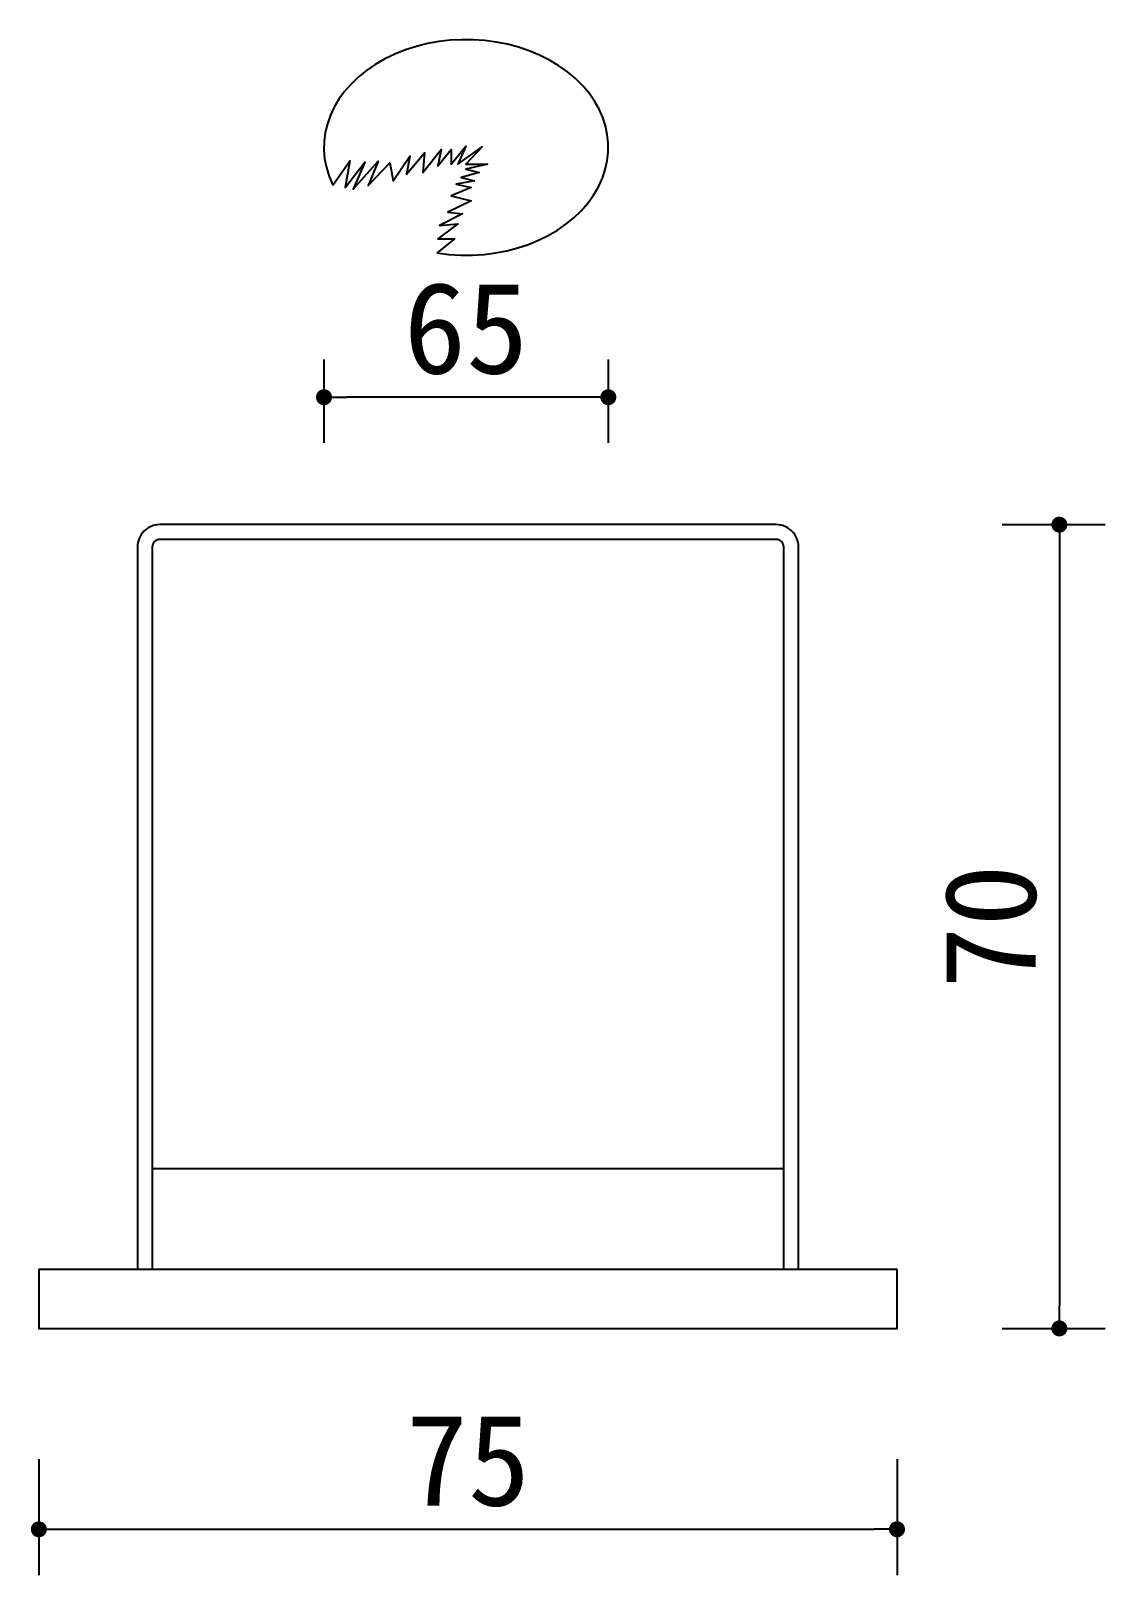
# Model space of a CAD drawing. Extents: x 62 to 156, y 342 to 477.
import ezdxf

# ---------------------------------------------------------------- set-up
doc = ezdxf.new("R2010")
doc.units = 0
doc.header["$MEASUREMENT"] = 0
doc.layers.get('0').update_dxf_attribs({"linetype": 'CONTINUOUS'})
doc.layers.get('DEFPOINTS').update_dxf_attribs({"linetype": 'CONTINUOUS'})
for name, color, linetype in [('3', 3, 'CONTINUOUS'), ('4', 4, 'CONTINUOUS'), ('DIM', 3, 'CONTINUOUS')]:
    doc.layers.add(name, color=color, linetype=linetype)
doc.styles.add('HZ', font='')
doc.styles.get('HZ').set_extended_font_data('仿宋_GB2312')
doc.dimstyles.get("Standard").update_dxf_attribs({"dimtxt": 0.18, "dimasz": 0.18, "dimexe": 0.18, "dimexo": 0.0625, "dimgap": 0.09, "dimtad": 0, "dimtih": 1, "dimtoh": 1, "dimdec": 4, "dimzin": 0, "dimtxsty": 'STANDARD', "dimcen": 0.09, "dimazin": 3, "dimtfac": 1, "dimtdec": 4, "dimtofl": 0, "dimtmove": 0, "dimatfit": 3, "dimtolj": 1, "dimtzin": 0})

# ---------------------------------------------------------------- blocks, each defined once
blk = doc.blocks.new('_DOT')
at = {"color": 0, "linetype": 'BYBLOCK'}
blk.add_line((-0.35, 0), (-1, 0), dxfattribs=at)
at = {"color": 0, "linetype": 'BYBLOCK', "const_width": 0.35}
blk.add_lwpolyline([(-0.175, 0, 1), (0.175, 0, 1)], format="xyb", close=True, dxfattribs=at)
blk = doc.blocks.new('*D4')
at = {"linetype": 'BYBLOCK'}
for p, q in [((63.08, 351.91), (63.08, 341.77)), ((138.08, 351.91), (138.08, 341.77)), ((65.08, 345.77), (136.08, 345.77))]:
    blk.add_line(p, q, dxfattribs=at)
at = {"layer": 'DEFPOINTS', "color": 0, "linetype": 'BYBLOCK'}
for p in [(63.08, 355.91), (138.08, 355.91), (138.08, 345.77)]:
    blk.add_point(p, dxfattribs=at)
at = {"linetype": 'BYBLOCK', "xscale": 2, "yscale": 2, "zscale": 2, "rotation": 180}
blk.add_blockref('_DOT', (63.08, 345.77), dxfattribs=at)
at = {"linetype": 'BYBLOCK', "xscale": 2, "yscale": 2, "zscale": 2}
blk.add_blockref('_DOT', (138.08, 345.77), dxfattribs=at)
at = {"color": 0, "linetype": 'BYBLOCK', "insert": (100.58, 351.77), "char_height": 8, "attachment_point": 5, "style": 'HZ'}
blk.add_mtext('\\A1;75', dxfattribs=at)
blk = doc.blocks.new('*D6')
at = {"linetype": 'BYBLOCK'}
for p, q in [((147.27, 433.58), (156.27, 433.58)), ((152.27, 431.58), (152.27, 365.33)), ((147.27, 363.33), (156.27, 363.33))]:
    blk.add_line(p, q, dxfattribs=at)
at = {"layer": 'DEFPOINTS', "color": 0, "linetype": 'BYBLOCK'}
for p in [(143.27, 433.58), (143.27, 363.33), (152.27, 363.33)]:
    blk.add_point(p, dxfattribs=at)
at = {"linetype": 'BYBLOCK', "xscale": 2, "yscale": 2, "zscale": 2}
for p, rotation in [((152.27, 433.58), 90), ((152.27, 363.33), 270)]:
    blk.add_blockref('_DOT', p, dxfattribs=dict(at, rotation=rotation))
at = {"color": 0, "linetype": 'BYBLOCK', "insert": (146.27, 398.45), "char_height": 8, "attachment_point": 5, "rotation": 90, "style": 'HZ'}
blk.add_mtext('\\A1;70', dxfattribs=at)
blk = doc.blocks.new('*D5')
at = {"linetype": 'BYBLOCK'}
for p, q in [((88, 451.43), (88, 444.14)), ((112.85, 451.43), (112.85, 444.14)), ((110.85, 448.14), (90, 448.14))]:
    blk.add_line(p, q, dxfattribs=at)
at = {"layer": 'DEFPOINTS', "color": 0, "linetype": 'BYBLOCK'}
for p in [(88, 455.43), (112.85, 455.43), (88, 448.14)]:
    blk.add_point(p, dxfattribs=at)
at = {"linetype": 'BYBLOCK', "xscale": 2, "yscale": 2, "zscale": 2, "rotation": 180}
blk.add_blockref('_DOT', (88, 448.14), dxfattribs=at)
at = {"linetype": 'BYBLOCK', "xscale": 2, "yscale": 2, "zscale": 2}
blk.add_blockref('_DOT', (112.85, 448.14), dxfattribs=at)
at = {"color": 0, "linetype": 'BYBLOCK', "insert": (100.42, 454.14), "char_height": 8, "attachment_point": 5, "style": 'HZ'}
blk.add_mtext('\\A1;65', dxfattribs=at)

msp = doc.modelspace()

# ---------------------------------------------------------------- linework, layer by layer
at = {"layer": '3'}
msp.add_lwpolyline([(88.78, 463.26), (90.27, 465.37), (89.84, 463.05), (91.58, 465.27), (90.56, 462.91), (92.74, 465.36), (91.87, 463.23), (93.75, 465.22), (94.04, 463.63), (95.49, 465.8), (95.2, 464.21), (96.79, 466.09), (96.65, 464.35), (98.24, 466.38), (97.95, 464.93), (99.11, 466.38), (99.11, 465.08), (100.41, 466.67), (99.69, 465.08), (101.82, 466.6), (101.82, 466.6), (100.41, 465.08), (102.29, 465.08), (100.41, 464.64), (101.57, 464.35), (99.98, 463.92), (101.14, 463.63), (99.54, 463.34), (100.85, 463.05), (99.11, 462.33), (100.85, 461.89), (98.82, 460.88), (100.12, 460.74), (98.09, 459.72), (99.69, 459.87), (97.95, 458.57), (99.4, 458.57), (97.88, 457.33)], dxfattribs=at)
msp.add_lwpolyline([(128.18, 368.49), (128.18, 431.64, 0.414214), (127.53, 432.29), (73.63, 432.29, 0.414214), (72.99, 431.64), (72.99, 368.49)], format="xyb", dxfattribs=at)
msp.add_ellipse((100.42, 466.55), major_axis=(12.43, 0), ratio=0.758153, start_param=4.506112, end_param=9.781472, dxfattribs=at)
at = {"layer": '4'}
msp.add_lwpolyline([(129.47, 368.49), (129.47, 431.64, 0.414214), (127.53, 433.58), (73.63, 433.58, 0.414214), (71.7, 431.64), (71.7, 368.49)], format="xyb", dxfattribs=at)
msp.add_lwpolyline([(128.18, 377.28), (72.99, 377.28)], dxfattribs=at)
msp.add_lwpolyline([(138.08, 368.49), (63.08, 368.49), (63.08, 363.33), (138.08, 363.33)], close=True, dxfattribs=at)

# ---------------------------------------------------------------- dimensions: what is measured, and where the dimension line sits
at = {"layer": 'DIM'}
dim = msp.add_linear_dim(base=(88, 444.72), p1=(112.85, 452.01), p2=(88, 452.01), text='65', dimstyle='STANDARD', override={"dimscale": 4, "dimtxt": 2, "dimasz": 0.5, "dimexe": 1, "dimexo": 1, "dimgap": 0.5, "dimtad": 1, "dimtih": 0, "dimtoh": 0, "dimdec": 0, "dimtxsty": 'HZ', "dimblk1": 'DOT', "dimblk2": 'DOT', "dimsah": 1, "dimcen": 0, "dimclrd": 256, "dimclre": 256, "dimtfac": 0.5, "dimtdec": 0, "dimtofl": 1}, dxfattribs=at)
dim.commit()
dim.dimension.update_dxf_attribs({"geometry": '*D5', "text_midpoint": (100.42, 450.72), "insert": (0, -3.42)})
dim = msp.add_linear_dim(base=(152.27, 363.33), p1=(143.27, 433.58), p2=(143.27, 363.33), angle=90, text='70', dimstyle='STANDARD', override={"dimscale": 4, "dimtxt": 2, "dimasz": 0.5, "dimexe": 1, "dimexo": 1, "dimgap": 0.5, "dimtad": 1, "dimtih": 0, "dimtoh": 0, "dimdec": 0, "dimtxsty": 'HZ', "dimblk1": 'DOT', "dimblk2": 'DOT', "dimsah": 1, "dimcen": 0, "dimclrd": 256, "dimclre": 256, "dimtfac": 0.5, "dimtdec": 0, "dimtofl": 1}, dxfattribs=at)
dim.commit()
dim.dimension.update_dxf_attribs({"geometry": '*D6', "text_midpoint": (146.27, 398.45)})
dim = msp.add_linear_dim(base=(138.08, 345.77), p1=(63.08, 355.91), p2=(138.08, 355.91), text='75', dimstyle='STANDARD', override={"dimscale": 4, "dimtxt": 2, "dimasz": 0.5, "dimexe": 1, "dimexo": 1, "dimgap": 0.5, "dimtad": 1, "dimtih": 0, "dimtoh": 0, "dimdec": 0, "dimtxsty": 'HZ', "dimblk1": 'DOT', "dimblk2": 'DOT', "dimsah": 1, "dimcen": 0, "dimclrd": 256, "dimclre": 256, "dimtfac": 0.5, "dimtdec": 0, "dimtofl": 1}, dxfattribs=at)
dim.commit()
dim.dimension.update_dxf_attribs({"geometry": '*D4', "text_midpoint": (100.58, 351.77)})

doc.saveas('drawing.dxf')
